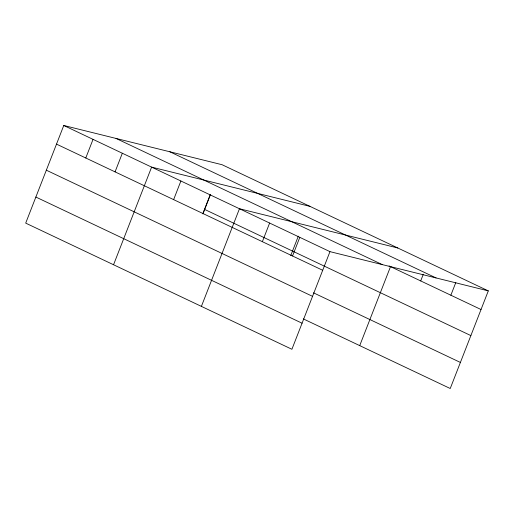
<?xml version="1.0" encoding="UTF-8"?>
<svg xmlns="http://www.w3.org/2000/svg" width="514" height="514" viewBox="0 0 514 514"><rect width="100%" height="100%" fill="white"/><g stroke="black" fill="none" stroke-linecap="round" stroke-linejoin="round"><path stroke-width="0.77" d="M488.3 290.879L222.093 164.724L63.768 125.487L25.7 223.121L291.907 349.276L329.969 251.642L488.3 290.879L450.232 388.513L303.299 318.886M85.78 157.997L93.047 139.358M115.065 171.875L122.332 153.236M113.549 264.749L151.617 167.114L309.942 206.358M173.629 199.631L180.896 180.992M202.914 213.509L210.181 194.87M202.921 213.908L210.47 194.536M201.398 306.383L239.46 208.748L397.791 247.986M262.365 241.683L269.632 223.044M290.763 255.542L298.319 236.164M292.537 255.985L299.803 237.346M359.723 345.62L390.524 266.625M420.696 280.927L423.311 274.213M450.862 295.222L455.802 282.546M169.845 151.778L436.052 277.933M389.098 265.95L481.033 309.518M116.016 138.433L382.223 264.588M63.768 125.487L329.969 251.642M204.662 209.429L470.869 335.591M56.501 144.119L322.702 270.28M313.463 292.813L460.396 362.447M46.337 170.192L312.544 296.347M35.864 197.048L302.071 323.21"/></g></svg>
